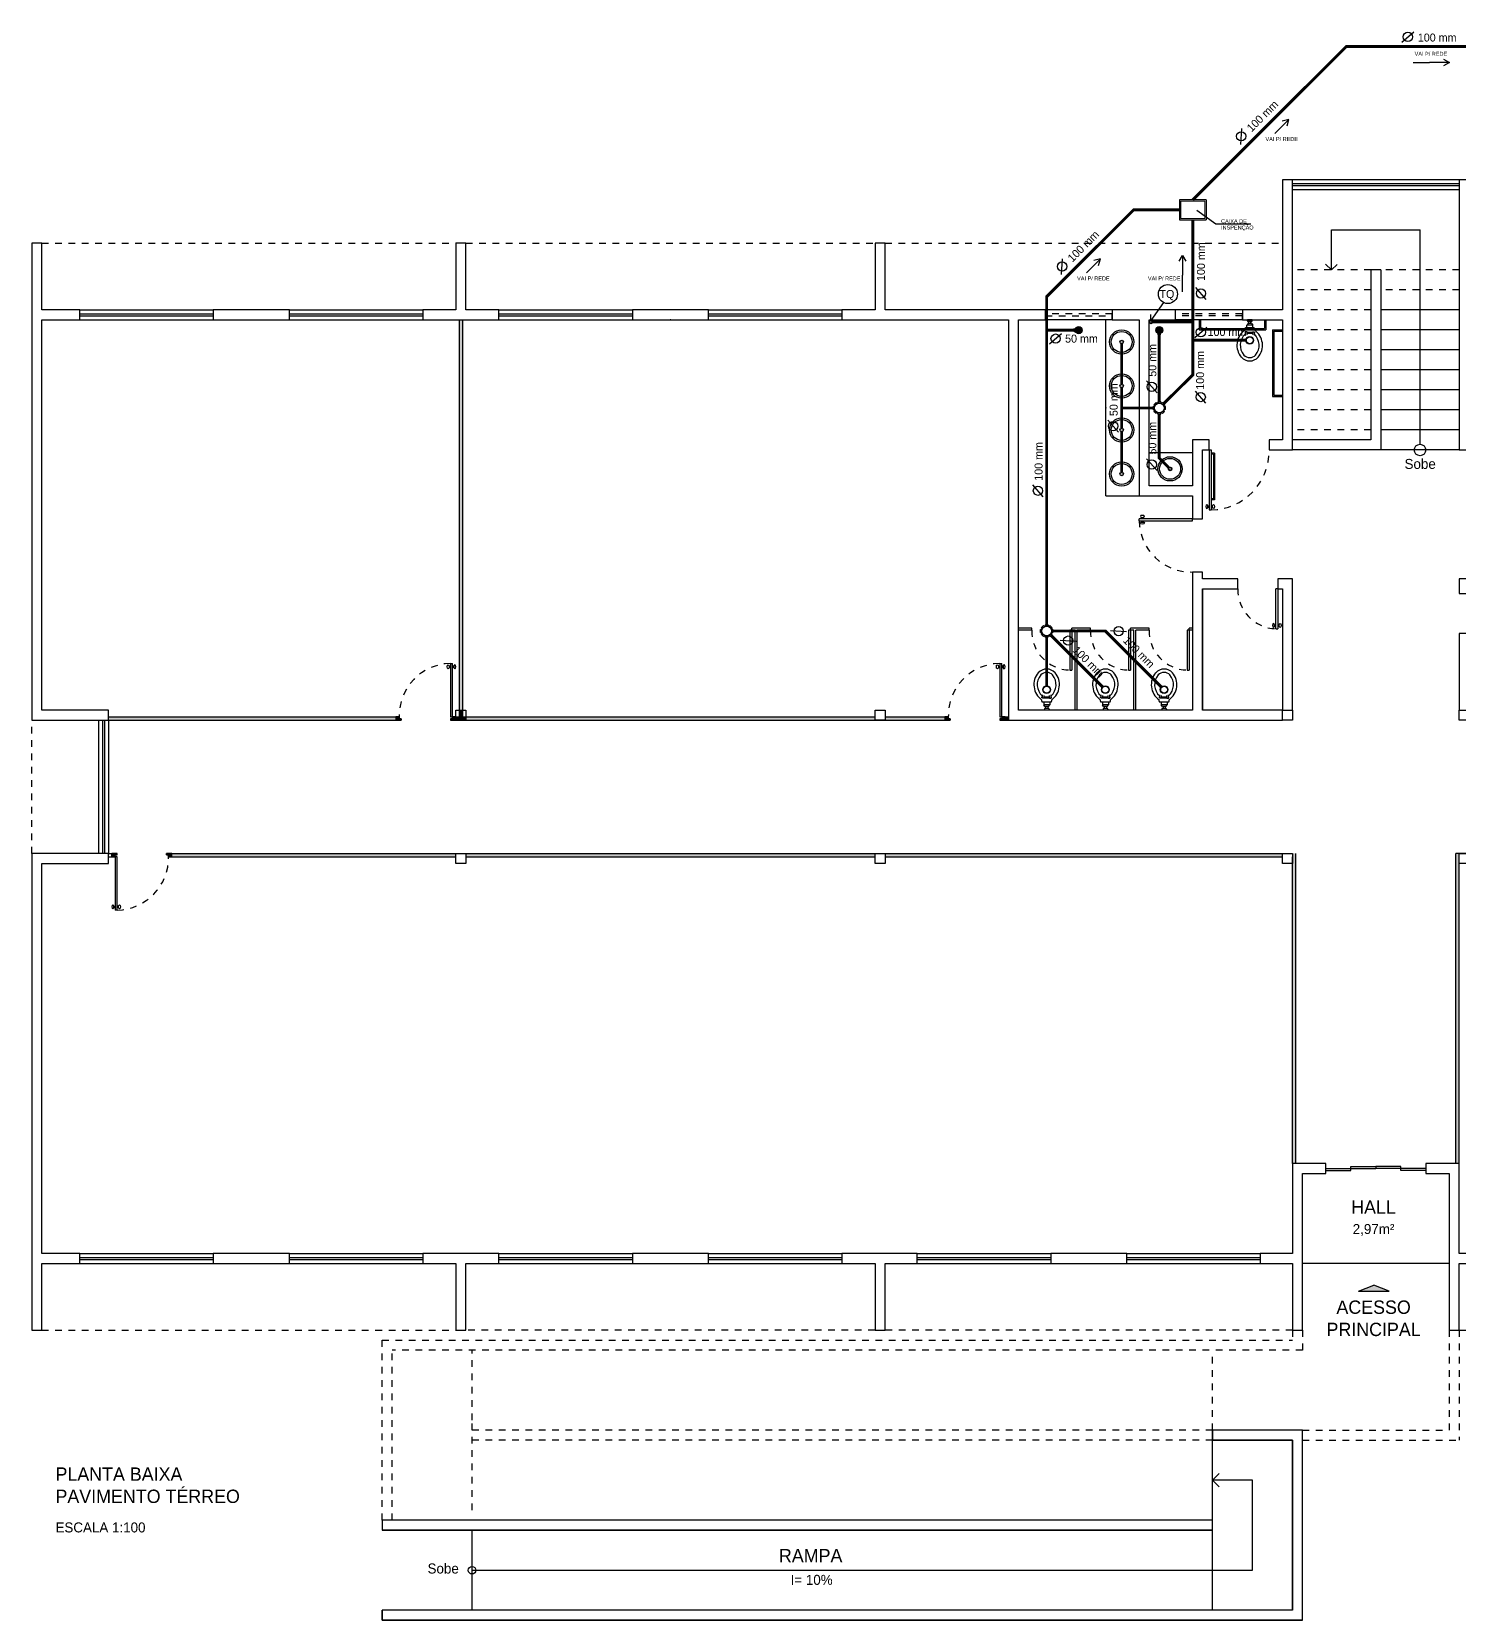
# Model space of a CAD drawing. Header units: millimetres. Extents: x 865.6 to 932.6, y 407.2 to 470.5.
# Drawn here: x 865.61 to 887.01, y 432.9 to 456.72 of the extents above; entities that cross this region are included whole.
import ezdxf

# ---------------------------------------------------------------- set-up
doc = ezdxf.new("R2010")
doc.units = ezdxf.units.MM
doc.linetypes.add('ACAD_ISO03W100', pattern=[30, 12, -18])
doc.layers.get('0').update_dxf_attribs({"color": 5})
for name, color, linetype in [('can01', 1, 'Continuous'), ('can02', 2, 'Continuous'), ('can03', 3, 'Continuous'), ('COTAS-TEXTOS', 1, 'Continuous'), ('ESQUADRIAS', 2, 'Continuous'), ('Fios', 10, 'Continuous'), ('Janela', 2, 'Continuous'), ('Layer1', 204, 'Continuous'), ('pena 01', 1, 'Continuous'), ('pena01', 1, 'Continuous'), ('pena02', 2, 'Continuous'), ('pena03', 3, 'Continuous'), ('pena04', 4, 'Continuous'), ('texto hidro', 1, 'Continuous'), ('TIGRECAD', 1, 'Continuous')]:
    doc.layers.add(name, color=color, linetype=linetype)
doc.layers.add('CANET 01', color=2, linetype='Continuous', lineweight=0)
doc.styles.get("Standard").update_dxf_attribs({"font": 'ERASLGHT.TTF'})

msp = doc.modelspace()

# ---------------------------------------------------------------- hatches: boundary and pattern name
at = {"layer": 'pena02'}
for points in [[(872.073, 446.545), (872.073, 452.395), (872.023, 452.395), (872.023, 446.545)], [(872.123, 446.395), (872.123, 446.445), (872.073, 446.445), (872.073, 446.545), (872.023, 446.545), (872.023, 446.445), (871.973, 446.445), (871.973, 446.395), (872.023, 446.395)], [(878.256, 446.395), (878.256, 446.445), (872.123, 446.445), (872.123, 446.395)], [(879.305, 446.395), (879.305, 446.445), (878.406, 446.445), (878.406, 446.395)], [(880.205, 446.445), (880.205, 446.395), (880.255, 446.395), (880.255, 446.445)], [(878.256, 444.345), (878.256, 444.395), (872.123, 444.395), (872.123, 444.345)], [(884.365, 444.345), (884.365, 444.395), (878.406, 444.395), (878.406, 444.345)], [(884.515, 439.745), (884.565, 439.745), (884.565, 444.395), (884.515, 444.395), (884.515, 444.245)], [(887.015, 444.345), (887.015, 444.395), (886.965, 444.395), (886.965, 439.745), (887.015, 439.745)]]:
    msp.add_hatch(color=0, dxfattribs=at).paths.add_polyline_path(points)
h = msp.add_hatch(color=0, dxfattribs=at)
h.paths.add_polyline_path([(871.973, 444.345), (871.973, 444.395), (867.715, 444.395), (867.715, 444.345)])
h.paths.add_polyline_path([(871.073, 446.395), (871.073, 446.445), (866.765, 446.445), (866.765, 446.395)])
h = msp.add_hatch(dxfattribs=at)
h.set_pattern_fill('LINE', color=0, scale=0.004, angle=45, style=0)
h.set_pattern_definition([(225, (2889.971818, 2387.694245), (0.00898025612, -0.00898025612), [])])
h.paths.add_polyline_path([(871.073, 446.445), (871.073, 446.395), (871.153, 446.395), (871.153, 446.415), (871.123, 446.415), (871.123, 446.445)])
h = msp.add_hatch(dxfattribs=at)
h.set_pattern_fill('LINE', color=0, scale=0.004, angle=45, style=0)
h.set_pattern_definition([(225, (2889.771818, 2387.694245), (0.00898025612, -0.00898025612), [])])
h.paths.add_polyline_path([(871.973, 446.445), (871.973, 446.395), (871.893, 446.395), (871.893, 446.415), (871.923, 446.415), (871.923, 446.445)])
h = msp.add_hatch(dxfattribs=at)
h.set_pattern_fill('LINE', color=0, scale=0.004, angle=45, style=0)
h.set_pattern_definition([(225, (2898.203484, 2387.694245), (0.00898025612, -0.00898025612), [])])
h.paths.add_polyline_path([(879.305, 446.445), (879.305, 446.395), (879.385, 446.395), (879.385, 446.415), (879.355, 446.415), (879.355, 446.445)])
h = msp.add_hatch(dxfattribs=at)
h.set_pattern_fill('LINE', color=0, scale=0.004, angle=45, style=0)
h.set_pattern_definition([(225, (2898.003484, 2387.694245), (0.00898025612, -0.00898025612), [])])
h.paths.add_polyline_path([(880.205, 446.445), (880.205, 446.395), (880.125, 446.395), (880.125, 446.415), (880.155, 446.415), (880.155, 446.445)])
h = msp.add_hatch(dxfattribs=at)
h.set_pattern_fill('LINE', color=0, scale=0.004, angle=45, style=0)
h.set_pattern_definition([(45, (-1150.984457, -1496.90375), (-0.00898025612, 0.00898025612), [])])
h.paths.add_polyline_path([(866.815, 444.345), (866.815, 444.395), (866.895, 444.395), (866.895, 444.375), (866.865, 444.375), (866.865, 444.345)])
h = msp.add_hatch(dxfattribs=at)
h.set_pattern_fill('LINE', color=0, scale=0.004, angle=45, style=0)
h.set_pattern_definition([(45, (-1151.184457, -1496.90375), (-0.00898025612, 0.00898025612), [])])
h.paths.add_polyline_path([(867.715, 444.345), (867.715, 444.395), (867.635, 444.395), (867.635, 444.375), (867.665, 444.375), (867.665, 444.345)])
at = {"layer": 'pena04'}
msp.add_hatch(color=0, dxfattribs=at).paths.add_polyline_path([(885.505, 437.828), (885.735, 437.922), (885.965, 437.828)])
at = {"layer": 'TIGRECAD'}
h = msp.add_hatch(dxfattribs=at)
h.set_pattern_fill('NET3', color=256, scale=0.004, style=0)
h.set_pattern_definition([(180, (1164.370943, 284.739157), (-3e-18, 0.0127), []), (120, (1164.370943, 284.739157), (0.01099852263, 0.00635), []), (60, (1164.370943, 284.739157), (0.01099852263, -0.00635), [])])
h.paths.add_polyline_path([(881.265, 452.242, 1), (881.354, 452.242, 1)])
h = msp.add_hatch(dxfattribs=at)
h.set_pattern_fill('NET3', color=256, scale=0.004, angle=-90, style=0)
h.set_pattern_definition([(270, (1050.020745, 735.303144), (-0.0127, -2e-18), []), (210, (1050.020745, 735.303144), (-0.00635, 0.01099852263), []), (150, (1050.020745, 735.303144), (0.00635, 0.01099852263), [])])
h.paths.add_polyline_path([(882.563, 452.242, 1), (882.474, 452.242, 1)])

# ---------------------------------------------------------------- linework, layer by layer
at = {"color": 0}
msp.add_point((881.715, 451.075), dxfattribs=at)
at = {"layer": 'can01'}
for p, q in [((883.02, 454.195), (885.32, 456.495)), ((888.115, 456.495), (885.32, 456.495)), ((886.324, 456.258), (886.571, 456.258)), ((882.132, 454.045), (880.83, 452.745)), ((882.82, 454.045), (882.132, 454.045)), ((882.866, 452.819), (882.866, 453.066)), ((882.581, 452.657), (882.393, 452.385)), ((882.393, 452.385), (882.393, 452.478)), ((881.669, 446.891), (880.895, 447.665)), ((880.922, 447.73), (881.71, 447.73)), ((880.83, 446.908), (880.83, 447.608))]:
    msp.add_line(p, q, dxfattribs=at)
at = {"layer": 'can01', "const_width": 0.044}
for points in [[(883.02, 454.195), (885.32, 456.495), (888.115, 456.495)], [(880.83, 447.822), (880.83, 452.745), (882.132, 454.045), (882.132, 454.045)], [(882.216, 454.045), (882.132, 454.045), (880.83, 452.745)], [(882.82, 454.045), (882.132, 454.045)], [(882.413, 452.365), (883.02, 452.365)], [(880.839, 452.242), (881.238, 452.242)], [(882.518, 451.167), (882.518, 452.191)], [(881.954, 451.433), (881.954, 452.038)], [(883.02, 452.09), (883.823, 452.09)], [(881.954, 450.773), (881.954, 451.378)], [(881.954, 451.075), (882.427, 451.075)], [(882.661, 450.181), (882.518, 450.324), (882.518, 450.984)], [(881.954, 450.113), (881.954, 450.718)], [(880.83, 446.908), (880.83, 447.639)], [(881.669, 446.891), (880.895, 447.665)], [(882.549, 446.891), (881.71, 447.73), (880.922, 447.73)]]:
    msp.add_lwpolyline(points, dxfattribs=at)
at = {"layer": 'can01'}
for centre, radius in [((882.647, 452.784), 0.143), ((882.394, 452.365), 0.0258), ((882.393, 452.365), 0.02)]:
    msp.add_circle(centre, radius, dxfattribs=at)
at = {"layer": 'can02', "color": 0}
for p, q in [((887.165, 454.495), (887.015, 454.495)), ((887.015, 454.495), (887.015, 450.445)), ((874.619, 452.395), (875.76, 452.395)), ((881.81, 452.545), (880.81, 452.545)), ((881.81, 452.395), (880.81, 452.395)), ((883.766, 452.545), (882.763, 452.545)), ((883.766, 452.395), (882.763, 452.395)), ((887.015, 450.445), (887.365, 450.445)), ((883.165, 448.365), (883.165, 446.545)), ((884.665, 432.895), (884.665, 435.745)), ((883.315, 434.995), (883.415, 435.095)), ((883.915, 434.995), (883.315, 434.995)), ((883.315, 434.995), (883.415, 434.895)), ((883.915, 433.645), (883.915, 434.995)), ((872.215, 433.645), (883.915, 433.645)), ((884.665, 432.895), (870.865, 432.895))]:
    msp.add_line(p, q, dxfattribs=at)
for points in [[(884.515, 450.445), (884.515, 454.495), (884.365, 454.495), (884.365, 452.545), (883.766, 452.545), (883.766, 452.395), (884.365, 452.395), (884.365, 450.595), (884.165, 450.595), (884.165, 450.445)], [(872.619, 452.395), (872.619, 452.545), (872.123, 452.545), (872.123, 453.545), (871.973, 453.545), (871.973, 452.545), (871.477, 452.545), (871.477, 452.395)], [(884.365, 446.395), (884.365, 446.545), (883.165, 446.545), (883.165, 448.365), (883.695, 448.365), (883.695, 448.515), (883.165, 448.515), (883.165, 448.615), (883.015, 448.615), (883.015, 446.545), (880.405, 446.545), (880.405, 452.395), (880.81, 452.395), (880.81, 452.545), (878.406, 452.545), (878.406, 453.545), (878.256, 453.545), (878.256, 452.545), (877.76, 452.545), (877.76, 452.395), (880.255, 452.395), (880.255, 446.395)], [(869.477, 452.395), (869.477, 452.545), (868.335, 452.545), (868.335, 452.395)], [(875.76, 452.395), (875.76, 452.545), (874.619, 452.545), (874.619, 452.395)], [(883.015, 449.755), (883.015, 449.415), (883.165, 449.415), (883.165, 450.445), (883.265, 450.445), (883.265, 450.595), (883.015, 450.595), (883.015, 449.905), (882.365, 449.905), (882.365, 452.395), (882.763, 452.395), (882.763, 452.545), (881.81, 452.545), (881.81, 452.395), (882.215, 452.395), (882.215, 449.755)], [(884.515, 446.545), (884.515, 448.515), (884.295, 448.515), (884.295, 448.365), (884.365, 448.365), (884.365, 446.545)], [(887.165, 448.295), (887.165, 448.365), (887.365, 448.365), (887.365, 448.515), (887.015, 448.515), (887.015, 448.295)], [(887.165, 446.545), (887.165, 447.695), (887.015, 447.695), (887.015, 446.545)], [(884.665, 437.245), (884.665, 439.595), (885.015, 439.595), (885.015, 439.745), (884.515, 439.745), (884.515, 438.395), (884.031, 438.395), (884.031, 438.245), (884.515, 438.245), (884.515, 437.245)], [(887.015, 437.245), (887.015, 438.245), (887.498, 438.245), (887.498, 438.395), (887.015, 438.395), (887.015, 439.745), (886.515, 439.745), (886.515, 439.595), (886.865, 439.595), (886.865, 437.245)], [(869.477, 438.245), (869.477, 438.395), (868.335, 438.395), (868.335, 438.245)], [(872.123, 437.245), (872.123, 438.245), (872.619, 438.245), (872.619, 438.395), (871.477, 438.395), (871.477, 438.245), (871.973, 438.245), (871.973, 437.245)], [(875.76, 438.245), (875.76, 438.395), (874.619, 438.395), (874.619, 438.245)], [(878.406, 437.245), (878.406, 438.245), (878.89, 438.245), (878.89, 438.395), (877.76, 438.395), (877.76, 438.245), (878.256, 438.245), (878.256, 437.245)], [(882.031, 438.245), (882.031, 438.395), (880.89, 438.395), (880.89, 438.245)], [(884.665, 435.745), (883.315, 435.745), (883.315, 435.595), (884.515, 435.595), (884.515, 433.045), (870.865, 433.045), (870.865, 432.895), (884.665, 432.895)], [(883.315, 434.395), (870.865, 434.395), (870.865, 434.245), (883.315, 434.245)]]:
    msp.add_lwpolyline(points, close=True, dxfattribs=at)
for points in [[(865.765, 446.545), (865.765, 452.395), (866.335, 452.395), (866.335, 452.545), (865.765, 452.545), (865.765, 453.545), (865.615, 453.545), (865.615, 446.395), (866.765, 446.395), (866.765, 446.545), (865.765, 446.545)], [(865.615, 444.395), (865.615, 437.245), (865.765, 437.245), (865.765, 438.245), (866.335, 438.245), (866.335, 438.395), (865.765, 438.395), (865.765, 444.245), (865.765, 444.245), (866.765, 444.245), (866.765, 444.395), (865.615, 444.395)]]:
    msp.add_lwpolyline(points, dxfattribs=at)
msp.add_circle((872.215, 433.645), 0.0562, dxfattribs=at)
at = {"layer": 'can03', "color": 0, "ltscale": 0.2}
for p, q in [((884.665, 435.745), (883.315, 435.745)), ((884.515, 435.595), (883.315, 435.595)), ((884.515, 433.045), (884.515, 435.595)), ((883.315, 434.395), (870.865, 434.395)), ((870.865, 434.395), (870.865, 434.245)), ((883.315, 434.245), (883.315, 434.395)), ((883.315, 434.245), (870.865, 434.245)), ((884.515, 433.045), (870.865, 433.045)), ((870.865, 432.895), (870.865, 433.045))]:
    msp.add_line(p, q, dxfattribs=at)
at = {"layer": 'CANET 01'}
for p, q in [((882.84, 454.175), (882.84, 453.915)), ((883.2, 454.175), (882.84, 454.175)), ((883.2, 454.175), (883.2, 453.915)), ((882.84, 453.915), (883.2, 453.915))]:
    msp.add_line(p, q, dxfattribs=at)
at = {"layer": 'ESQUADRIAS', "color": 0}
for p, q in [((880.605, 447.775), (880.405, 447.775)), ((880.605, 447.745), (880.405, 447.745)), ((880.605, 447.745), (880.605, 447.775)), ((881.205, 447.745), (881.175, 447.745)), ((881.205, 447.745), (881.205, 447.775)), ((881.485, 447.775), (881.205, 447.775)), ((881.255, 447.745), (881.205, 447.745)), ((881.255, 446.545), (881.255, 447.745)), ((881.285, 446.545), (881.285, 447.745)), ((881.485, 447.745), (881.285, 447.745)), ((881.485, 447.745), (881.485, 447.775)), ((882.085, 447.745), (882.055, 447.745)), ((882.365, 447.775), (882.085, 447.775)), ((882.085, 447.745), (882.085, 447.775)), ((882.135, 447.745), (882.085, 447.745)), ((882.135, 446.545), (882.135, 447.745)), ((882.165, 446.545), (882.165, 447.745)), ((882.365, 447.745), (882.165, 447.745)), ((882.365, 447.745), (882.365, 447.775)), ((882.965, 447.745), (882.935, 447.745)), ((883.015, 447.775), (882.965, 447.775)), ((882.965, 447.745), (882.965, 447.775)), ((883.015, 447.745), (882.965, 447.745))]:
    msp.add_line(p, q, dxfattribs=at)
at = {"layer": 'Fios', "color": 0}
for p, q in [((881.715, 449.755), (881.715, 452.395)), ((883.909, 452.395), (883.839, 452.395)), ((883.839, 452.38), (883.839, 452.395)), ((883.909, 452.395), (883.839, 452.395)), ((883.909, 452.38), (883.909, 452.395)), ((883.799, 452.245), (883.799, 452.24)), ((883.803, 452.21), (883.803, 452.199)), ((883.809, 452.21), (883.803, 452.21)), ((883.809, 452.199), (883.803, 452.199)), ((883.834, 452.219), (883.809, 452.219)), ((883.809, 452.219), (883.809, 452.166)), ((883.937, 452.275), (883.81, 452.275)), ((883.848, 452.34), (883.829, 452.315)), ((883.919, 452.315), (883.829, 452.315)), ((883.829, 452.275), (883.829, 452.315)), ((883.834, 452.219), (883.834, 452.175)), ((883.834, 452.21), (883.914, 452.21)), ((883.834, 452.199), (883.914, 452.199)), ((883.899, 452.34), (883.848, 452.34)), ((883.899, 452.37), (883.849, 452.37)), ((883.858, 452.34), (883.858, 452.37)), ((883.889, 452.34), (883.889, 452.37)), ((883.899, 452.34), (883.919, 452.315)), ((883.914, 452.219), (883.939, 452.219)), ((883.914, 452.219), (883.914, 452.175)), ((883.919, 452.275), (883.919, 452.315)), ((883.939, 452.219), (883.939, 452.166)), ((883.939, 452.21), (883.945, 452.21)), ((883.939, 452.199), (883.945, 452.199)), ((883.945, 452.21), (883.945, 452.199)), ((883.949, 452.245), (883.949, 452.24)), ((882.365, 450.405), (883.015, 450.405)), ((882.68, 450.162), (882.68, 450.162)), ((881.715, 449.755), (882.215, 449.755)), ((880.755, 446.677), (880.755, 446.7)), ((880.759, 446.73), (880.759, 446.741)), ((880.765, 446.741), (880.759, 446.741)), ((880.765, 446.73), (880.759, 446.73)), ((880.765, 446.722), (880.765, 446.775)), ((880.79, 446.722), (880.765, 446.722)), ((880.893, 446.665), (880.766, 446.665)), ((880.785, 446.665), (880.785, 446.625)), ((880.79, 446.722), (880.79, 446.765)), ((880.79, 446.741), (880.87, 446.741)), ((880.79, 446.73), (880.87, 446.73)), ((880.87, 446.722), (880.87, 446.765)), ((880.87, 446.722), (880.895, 446.722)), ((880.875, 446.665), (880.875, 446.625)), ((880.895, 446.722), (880.895, 446.775)), ((880.895, 446.741), (880.901, 446.741)), ((880.895, 446.73), (880.901, 446.73)), ((880.901, 446.73), (880.901, 446.741)), ((880.905, 446.677), (880.905, 446.7)), ((881.635, 446.677), (881.635, 446.7)), ((881.645, 446.741), (881.639, 446.741)), ((881.639, 446.73), (881.639, 446.741)), ((881.645, 446.73), (881.639, 446.73)), ((881.645, 446.722), (881.645, 446.775)), ((881.67, 446.722), (881.645, 446.722)), ((881.773, 446.665), (881.646, 446.665)), ((881.665, 446.665), (881.665, 446.625)), ((881.67, 446.722), (881.67, 446.765)), ((881.67, 446.741), (881.75, 446.741)), ((881.67, 446.73), (881.75, 446.73)), ((881.75, 446.722), (881.75, 446.765)), ((881.75, 446.722), (881.775, 446.722)), ((881.755, 446.665), (881.755, 446.625)), ((881.775, 446.722), (881.775, 446.775)), ((881.775, 446.741), (881.781, 446.741)), ((881.775, 446.73), (881.781, 446.73)), ((881.781, 446.73), (881.781, 446.741)), ((881.785, 446.677), (881.785, 446.7)), ((882.515, 446.677), (882.515, 446.7)), ((882.519, 446.73), (882.519, 446.741)), ((882.525, 446.741), (882.519, 446.741)), ((882.525, 446.73), (882.519, 446.73)), ((882.525, 446.722), (882.525, 446.775)), ((882.55, 446.722), (882.525, 446.722)), ((882.653, 446.665), (882.526, 446.665)), ((882.545, 446.665), (882.545, 446.625)), ((882.55, 446.722), (882.55, 446.765)), ((882.55, 446.741), (882.63, 446.741)), ((882.55, 446.73), (882.63, 446.73)), ((882.63, 446.722), (882.63, 446.765)), ((882.63, 446.722), (882.655, 446.722)), ((882.635, 446.665), (882.635, 446.625)), ((882.655, 446.722), (882.655, 446.775)), ((882.655, 446.741), (882.661, 446.741)), ((882.655, 446.73), (882.661, 446.73)), ((882.661, 446.73), (882.661, 446.741)), ((882.665, 446.677), (882.665, 446.7)), ((880.804, 446.6), (880.785, 446.625)), ((880.875, 446.625), (880.785, 446.625)), ((880.795, 446.56), (880.795, 446.545)), ((880.855, 446.6), (880.804, 446.6)), ((880.855, 446.57), (880.805, 446.57)), ((880.814, 446.6), (880.814, 446.57)), ((880.845, 446.6), (880.845, 446.57)), ((880.855, 446.6), (880.875, 446.625)), ((880.865, 446.56), (880.865, 446.545)), ((881.684, 446.6), (881.665, 446.625)), ((881.755, 446.625), (881.665, 446.625)), ((881.675, 446.56), (881.675, 446.545)), ((881.735, 446.6), (881.684, 446.6)), ((881.735, 446.57), (881.685, 446.57)), ((881.694, 446.6), (881.694, 446.57)), ((881.725, 446.6), (881.725, 446.57)), ((881.735, 446.6), (881.755, 446.625)), ((881.745, 446.56), (881.745, 446.545)), ((882.635, 446.625), (882.545, 446.625)), ((882.564, 446.6), (882.545, 446.625)), ((882.555, 446.56), (882.555, 446.545)), ((882.615, 446.6), (882.564, 446.6)), ((882.615, 446.57), (882.565, 446.57)), ((882.574, 446.6), (882.574, 446.57)), ((882.605, 446.6), (882.605, 446.57)), ((882.615, 446.6), (882.635, 446.625)), ((882.625, 446.56), (882.625, 446.545))]:
    msp.add_line(p, q, dxfattribs=at)
for centre, radius in [((881.954, 452.065), 0.182), ((881.954, 452.065), 0.157), ((881.954, 451.405), 0.182), ((881.954, 451.405), 0.157), ((881.954, 450.745), 0.182), ((881.954, 450.745), 0.157), ((881.954, 450.085), 0.182), ((881.954, 450.085), 0.157), ((882.68, 450.162), 0.182), ((882.68, 450.162), 0.157)]:
    msp.add_circle(centre, radius, dxfattribs=at)
for centre, radius, start, end in [((883.849, 452.38), 0.01, 180, 270), ((883.899, 452.38), 0.01, 270, 360), ((883.96, 452.015), 0.278, 125.617, 220.0252), ((883.96, 452.015), 0.228, 131.7431, 220.0252), ((883.81, 452.264), 0.0113, 90, 180), ((883.937, 452.264), 0.0113, 360, 90), ((883.787, 452.015), 0.228, 319.9748, 48.04), ((883.787, 452.015), 0.278, 319.9748, 54.383), ((883.874, 451.949), 0.169, 221.9961, 318.0039), ((883.874, 451.949), 0.119, 221.9961, 318.0039), ((880.83, 446.991), 0.169, 41.9961, 138.0039), ((881.71, 446.991), 0.169, 41.9961, 138.0039), ((882.59, 446.991), 0.169, 41.9961, 138.0039), ((880.916, 446.926), 0.278, 139.9748, 234.383), ((880.916, 446.926), 0.228, 139.9748, 228.2569), ((880.83, 446.991), 0.119, 41.9961, 138.0039), ((880.743, 446.926), 0.228, 311.96, 40.0252), ((880.743, 446.926), 0.278, 305.617, 40.0252), ((881.796, 446.926), 0.278, 139.9748, 234.383), ((881.796, 446.926), 0.228, 139.9748, 228.2569), ((881.71, 446.991), 0.119, 41.9961, 138.0039), ((881.623, 446.926), 0.228, 311.96, 40.0252), ((881.623, 446.926), 0.278, 305.617, 40.0252), ((882.676, 446.926), 0.278, 139.9748, 234.383), ((882.676, 446.926), 0.228, 139.9748, 228.2569), ((882.59, 446.991), 0.119, 41.9961, 138.0039), ((882.503, 446.926), 0.228, 311.96, 40.0252), ((882.503, 446.926), 0.278, 305.617, 40.0252), ((880.766, 446.677), 0.0113, 180, 270), ((880.893, 446.677), 0.0113, 270, 0), ((881.646, 446.677), 0.0113, 180, 270), ((881.773, 446.677), 0.0113, 270, 0), ((882.526, 446.677), 0.0113, 180, 270), ((882.653, 446.677), 0.0113, 270, 0), ((880.805, 446.56), 0.01, 90, 180), ((880.855, 446.56), 0.01, 0, 90), ((881.685, 446.56), 0.01, 90, 180), ((881.735, 446.56), 0.01, 0, 90), ((882.565, 446.56), 0.01, 90, 180), ((882.615, 446.56), 0.01, 0, 90)]:
    msp.add_arc(centre, radius, start, end, dxfattribs=at)
at = {"layer": 'Janela', "color": 0}
for p, q in [((883.115, 452.395), (883.115, 452.245)), ((883.135, 452.395), (883.135, 452.265)), ((884.095, 452.395), (884.095, 452.265)), ((884.115, 452.395), (884.115, 452.245)), ((883.115, 452.245), (884.115, 452.245)), ((883.135, 452.265), (884.095, 452.265)), ((884.215, 452.245), (884.365, 452.245)), ((884.215, 452.245), (884.215, 451.245)), ((884.235, 452.225), (884.365, 452.225)), ((884.235, 452.225), (884.235, 451.265)), ((884.215, 451.245), (884.365, 451.245)), ((884.235, 451.265), (884.365, 451.265)), ((883.265, 450.445), (883.265, 449.545)), ((883.265, 450.445), (883.295, 450.445)), ((883.295, 450.445), (883.295, 449.545)), ((883.345, 450.395), (883.295, 450.395)), ((883.33, 450.38), (883.295, 450.38)), ((883.33, 450.38), (883.33, 449.71)), ((883.345, 450.395), (883.345, 449.695)), ((883.265, 449.545), (883.295, 449.545)), ((883.33, 449.71), (883.295, 449.71)), ((883.345, 449.695), (883.295, 449.695)), ((881.175, 447.745), (881.175, 447.145)), ((881.205, 447.745), (881.205, 447.145)), ((882.055, 447.745), (882.055, 447.145)), ((882.085, 447.745), (882.085, 447.145)), ((882.935, 447.745), (882.935, 447.145)), ((882.965, 447.745), (882.965, 447.145)), ((881.175, 447.145), (881.205, 447.145)), ((882.055, 447.145), (882.085, 447.145)), ((882.935, 447.145), (882.965, 447.145)), ((885.015, 439.67), (885.765, 439.67)), ((885.015, 439.64), (885.39, 439.64)), ((885.39, 439.7), (885.765, 439.7)), ((885.39, 439.64), (885.39, 439.7)), ((885.765, 439.7), (885.765, 439.67)), ((885.765, 439.7), (885.765, 439.67)), ((886.14, 439.7), (885.765, 439.7)), ((886.515, 439.67), (885.765, 439.67)), ((886.14, 439.64), (886.14, 439.7)), ((886.515, 439.64), (886.14, 439.64))]:
    msp.add_line(p, q, dxfattribs=at)
at = {"layer": 'Layer1', "color": 3}
msp.add_line((883.315, 435.595), (883.315, 435.745), dxfattribs=at)
at = {"layer": 'pena 01', "color": 0, "linetype": 'ACAD_ISO03W100', "ltscale": 0.005}
for p, q in [((865.765, 453.545), (871.973, 453.545)), ((872.123, 453.545), (878.256, 453.545)), ((878.406, 453.545), (884.365, 453.545)), ((885.69, 453.145), (884.515, 453.145)), ((887.015, 453.145), (885.84, 453.145)), ((885.69, 452.845), (884.515, 452.845)), ((887.015, 452.845), (885.84, 452.845)), ((880.81, 452.395), (880.81, 452.545)), ((881.81, 452.485), (880.81, 452.485)), ((880.81, 452.455), (881.81, 452.455)), ((881.81, 452.395), (881.81, 452.545)), ((882.763, 452.395), (882.763, 452.545)), ((883.763, 452.485), (882.763, 452.485)), ((883.763, 452.455), (882.763, 452.455)), ((883.766, 452.395), (883.766, 452.545)), ((885.69, 452.545), (884.515, 452.545)), ((885.69, 452.245), (884.515, 452.245)), ((885.69, 451.945), (884.515, 451.945)), ((885.69, 451.645), (884.515, 451.645)), ((885.69, 451.345), (884.515, 451.345)), ((885.69, 451.045), (884.515, 451.045)), ((885.69, 450.745), (884.515, 450.745)), ((865.615, 444.395), (865.615, 446.395)), ((865.765, 437.245), (871.973, 437.245)), ((878.256, 437.245), (872.123, 437.245)), ((884.515, 437.245), (878.406, 437.245)), ((884.515, 437.245), (884.515, 437.095)), ((884.665, 437.245), (884.665, 436.945)), ((886.865, 437.245), (886.865, 435.745)), ((887.015, 437.245), (887.015, 435.595)), ((887.015, 437.245), (893.123, 437.245)), ((870.865, 437.095), (884.515, 437.095)), ((870.865, 434.395), (870.865, 437.095)), ((884.665, 436.945), (871.015, 436.945)), ((871.015, 434.395), (871.015, 436.945)), ((872.215, 435.895), (872.215, 436.945)), ((883.315, 435.745), (883.315, 436.945)), ((872.215, 435.745), (872.215, 435.895)), ((883.315, 435.745), (872.215, 435.745)), ((872.215, 434.545), (872.215, 435.745)), ((884.665, 435.745), (886.865, 435.745)), ((883.315, 435.595), (872.215, 435.595)), ((884.665, 435.595), (887.015, 435.595))]:
    msp.add_line(p, q, dxfattribs=at)
at = {"layer": 'pena 01', "color": 0, "ltscale": 0.005}
for p, q in [((883.315, 434.395), (883.315, 435.595)), ((872.215, 433.045), (872.215, 434.245)), ((883.315, 433.045), (883.315, 434.245))]:
    msp.add_line(p, q, dxfattribs=at)
at = {"layer": 'pena 01', "color": 0, "linetype": 'ACAD_ISO03W100', "ltscale": 0.005}
for centre, radius, start, end in [((883.28, 450.43), 0.885, 270.971, 0.971), ((883, 449.4), 0.785, 181.0947, 271.0947), ((884.28, 448.35), 0.585, 178.5312, 268.5312), ((881.19, 447.73), 0.585, 178.5312, 268.5312), ((882.07, 447.73), 0.585, 178.5312, 268.5312), ((882.95, 447.73), 0.585, 178.5312, 268.5312), ((871.908, 446.46), 0.785, 91.0947, 181.0947), ((880.14, 446.46), 0.785, 91.0947, 181.0947), ((866.88, 444.33), 0.785, 271.0947, 1.0947)]:
    msp.add_arc(centre, radius, start, end, dxfattribs=at)
at = {"layer": 'pena01', "color": 0}
for p, q in [((887.015, 454.495), (884.515, 454.495)), ((887.015, 454.345), (884.515, 454.345)), ((866.335, 452.545), (868.335, 452.545)), ((866.335, 452.395), (868.335, 452.395)), ((869.477, 452.545), (871.477, 452.545)), ((869.477, 452.395), (871.477, 452.395)), ((872.619, 452.545), (874.619, 452.545)), ((872.619, 452.395), (874.619, 452.395)), ((875.76, 452.545), (877.76, 452.545)), ((875.76, 452.395), (877.76, 452.395)), ((887.015, 452.545), (885.84, 452.545)), ((887.015, 452.245), (885.84, 452.245)), ((887.015, 451.945), (885.84, 451.945)), ((887.015, 451.645), (885.84, 451.645)), ((887.015, 451.345), (885.84, 451.345)), ((887.015, 451.045), (885.84, 451.045)), ((887.015, 450.745), (885.84, 450.745)), ((887.015, 450.445), (885.84, 450.445)), ((866.615, 446.395), (866.615, 444.395)), ((866.615, 446.395), (866.615, 444.395)), ((866.765, 446.395), (866.765, 444.395)), ((866.335, 438.395), (868.335, 438.395)), ((869.477, 438.395), (871.477, 438.395)), ((872.619, 438.395), (874.619, 438.395)), ((875.76, 438.395), (877.76, 438.395)), ((878.89, 438.395), (880.89, 438.395)), ((882.031, 438.395), (884.031, 438.395)), ((866.335, 438.245), (868.335, 438.245)), ((869.477, 438.245), (871.477, 438.245)), ((872.619, 438.245), (874.619, 438.245)), ((875.76, 438.245), (877.76, 438.245)), ((878.89, 438.245), (880.89, 438.245)), ((882.031, 438.245), (884.031, 438.245)), ((886.865, 438.245), (884.665, 438.245))]:
    msp.add_line(p, q, dxfattribs=at)
at = {"layer": 'pena02', "color": 0}
for p, q in [((887.015, 454.435), (884.515, 454.435)), ((887.015, 454.405), (884.515, 454.405)), ((885.102, 453.145), (885.102, 453.745)), ((885.102, 453.745), (886.427, 453.745)), ((886.427, 450.531), (886.427, 453.745)), ((885.011, 453.232), (885.102, 453.145)), ((885.183, 453.226), (885.102, 453.145)), ((885.69, 453.145), (885.69, 450.595)), ((885.84, 453.145), (885.69, 453.145)), ((885.84, 453.145), (885.84, 450.445)), ((866.335, 452.485), (868.335, 452.485)), ((866.335, 452.455), (868.335, 452.455)), ((869.477, 452.485), (871.477, 452.485)), ((869.477, 452.455), (871.477, 452.455)), ((872.023, 452.395), (872.023, 446.445)), ((872.073, 452.395), (872.073, 446.445)), ((872.619, 452.485), (874.619, 452.485)), ((872.619, 452.455), (874.619, 452.455)), ((875.76, 452.485), (877.76, 452.485)), ((875.76, 452.455), (877.76, 452.455)), ((885.69, 450.595), (884.515, 450.595)), ((885.84, 450.445), (884.515, 450.445)), ((883.244, 449.605), (883.265, 449.605)), ((883.244, 449.585), (883.265, 449.585)), ((883.315, 449.605), (883.295, 449.605)), ((883.315, 449.585), (883.295, 449.585)), ((882.215, 449.385), (882.215, 449.415)), ((883.015, 449.415), (882.215, 449.415)), ((882.215, 449.385), (883.015, 449.385)), ((882.255, 449.436), (882.255, 449.415)), ((882.255, 449.364), (882.255, 449.385)), ((882.275, 449.436), (882.275, 449.415)), ((882.275, 449.364), (882.275, 449.385)), ((883.015, 449.385), (883.015, 449.415)), ((884.295, 448.365), (884.265, 448.365)), ((884.265, 447.765), (884.265, 448.365)), ((884.295, 448.365), (884.295, 447.765)), ((884.244, 447.825), (884.265, 447.825)), ((884.244, 447.805), (884.265, 447.805)), ((884.265, 447.765), (884.295, 447.765)), ((884.315, 447.825), (884.295, 447.825)), ((884.315, 447.805), (884.295, 447.805)), ((871.872, 447.205), (871.893, 447.205)), ((871.872, 447.185), (871.893, 447.185)), ((871.893, 447.245), (871.923, 447.245)), ((871.893, 447.245), (871.893, 446.445)), ((871.923, 446.445), (871.923, 447.245)), ((871.944, 447.205), (871.923, 447.205)), ((871.944, 447.185), (871.923, 447.185)), ((880.104, 447.205), (880.125, 447.205)), ((880.104, 447.185), (880.125, 447.185)), ((880.125, 447.245), (880.125, 446.445)), ((880.125, 447.245), (880.155, 447.245)), ((880.155, 446.445), (880.155, 447.245)), ((880.175, 447.205), (880.155, 447.205)), ((880.175, 447.185), (880.155, 447.185)), ((866.765, 446.445), (871.073, 446.445)), ((871.073, 446.445), (871.073, 446.395)), ((871.123, 446.445), (871.073, 446.445)), ((871.123, 446.445), (871.123, 446.415)), ((871.893, 446.445), (871.923, 446.445)), ((871.893, 446.445), (872.023, 446.445)), ((871.923, 446.445), (871.923, 446.395)), ((871.923, 446.445), (871.923, 446.415)), ((871.973, 446.445), (871.923, 446.445)), ((872.073, 446.445), (878.256, 446.445)), ((878.406, 446.445), (879.305, 446.445)), ((879.355, 446.445), (879.305, 446.445)), ((879.305, 446.445), (879.305, 446.395)), ((879.355, 446.445), (879.355, 446.415)), ((880.125, 446.445), (880.205, 446.445)), ((880.125, 446.445), (880.155, 446.445)), ((880.205, 446.445), (880.155, 446.445)), ((880.155, 446.445), (880.155, 446.415)), ((880.155, 446.445), (880.155, 446.395)), ((880.205, 446.445), (880.205, 446.395)), ((880.205, 446.445), (880.255, 446.445)), ((866.675, 446.395), (866.675, 444.395)), ((866.705, 446.395), (866.705, 444.395)), ((866.765, 446.395), (871.073, 446.395)), ((871.073, 446.395), (871.153, 446.395)), ((871.153, 446.415), (871.123, 446.415)), ((871.153, 446.415), (871.153, 446.395)), ((871.893, 446.415), (871.893, 446.395)), ((871.923, 446.415), (871.893, 446.415)), ((871.893, 446.395), (872.023, 446.395)), ((872.023, 446.395), (879.305, 446.395)), ((879.305, 446.395), (879.385, 446.395)), ((879.385, 446.415), (879.355, 446.415)), ((879.385, 446.415), (879.385, 446.395)), ((880.155, 446.415), (880.125, 446.415)), ((880.125, 446.415), (880.125, 446.395)), ((880.125, 446.395), (880.205, 446.395)), ((880.205, 446.395), (880.255, 446.395)), ((866.765, 444.395), (866.815, 444.395)), ((866.765, 444.345), (866.815, 444.345)), ((866.895, 444.395), (866.815, 444.395)), ((866.815, 444.345), (866.815, 444.395)), ((866.895, 444.345), (866.815, 444.345)), ((866.815, 444.345), (866.865, 444.345)), ((866.865, 444.375), (866.895, 444.375)), ((866.865, 444.345), (866.865, 444.375)), ((866.865, 444.345), (866.865, 444.375)), ((866.895, 444.345), (866.865, 444.345)), ((866.865, 444.345), (866.865, 443.545)), ((866.895, 444.375), (866.895, 444.395)), ((866.895, 443.545), (866.895, 444.345)), ((867.715, 444.395), (867.635, 444.395)), ((867.635, 444.375), (867.635, 444.395)), ((867.635, 444.375), (867.665, 444.375)), ((867.665, 444.345), (867.665, 444.375)), ((867.665, 444.345), (867.715, 444.345)), ((867.715, 444.395), (871.973, 444.395)), ((867.715, 444.345), (867.715, 444.395)), ((867.715, 444.345), (871.973, 444.345)), ((872.123, 444.395), (878.256, 444.395)), ((872.123, 444.345), (878.256, 444.345)), ((878.406, 444.395), (884.365, 444.395)), ((878.406, 444.345), (884.365, 444.345)), ((884.515, 439.745), (884.515, 444.345)), ((884.565, 439.745), (884.565, 444.395)), ((893.123, 444.395), (886.965, 444.395)), ((886.965, 439.745), (886.965, 444.395)), ((887.015, 439.745), (887.015, 444.345)), ((866.844, 443.605), (866.865, 443.605)), ((866.844, 443.585), (866.865, 443.585)), ((866.915, 443.605), (866.895, 443.605)), ((866.915, 443.585), (866.895, 443.585)), ((866.895, 443.545), (866.865, 443.545)), ((886.515, 439.67), (886.515, 439.64)), ((866.335, 438.335), (868.335, 438.335)), ((869.477, 438.335), (871.477, 438.335)), ((872.619, 438.335), (874.619, 438.335)), ((875.76, 438.335), (877.76, 438.335)), ((878.89, 438.335), (880.89, 438.335)), ((882.031, 438.335), (884.031, 438.335)), ((866.335, 438.305), (868.335, 438.305)), ((869.477, 438.305), (871.477, 438.305)), ((872.619, 438.305), (874.619, 438.305)), ((875.76, 438.305), (877.76, 438.305)), ((878.89, 438.305), (880.89, 438.305)), ((882.031, 438.305), (884.031, 438.305))]:
    msp.add_line(p, q, dxfattribs=at)
msp.add_circle((886.427, 450.445), 0.0858, dxfattribs=at)
at = {"layer": 'pena02', "color": 0, "extrusion": (0, 0, -1)}
for centre, major_axis in [((883.23, 449.595), (0, -0.03)), ((882.265, 449.45), (-0.03, 0)), ((884.23, 447.815), (0, -0.03)), ((871.958, 447.195), (0, 0.03)), ((880.19, 447.195), (0, 0.03)), ((866.83, 443.595), (0, -0.03))]:
    msp.add_ellipse(centre, major_axis=major_axis, ratio=0.5, dxfattribs=at)
at = {"layer": 'pena02', "color": 0}
for centre, major_axis in [((883.33, 449.595), (0, -0.03)), ((882.265, 449.35), (-0.03, 0)), ((884.33, 447.815), (0, -0.03)), ((871.858, 447.195), (0, 0.03)), ((880.09, 447.195), (0, 0.03)), ((866.93, 443.595), (0, -0.03))]:
    msp.add_ellipse(centre, major_axis=major_axis, ratio=0.5, dxfattribs=at)
at = {"layer": 'pena03', "color": 0}
msp.add_point((875.19, 452.395), dxfattribs=at)
at = {"layer": 'pena04', "color": 0, "ltscale": 0.2}
for p, q in [((885.505, 437.828), (885.735, 437.922)), ((885.965, 437.828), (885.735, 437.922)), ((885.505, 437.828), (885.965, 437.828))]:
    msp.add_line(p, q, dxfattribs=at)
at = {"layer": 'pena04', "color": 0}
for points in [[(871.973, 446.395), (871.973, 446.545), (872.123, 446.545), (872.123, 446.395)], [(878.256, 446.395), (878.256, 446.545), (878.406, 446.545), (878.406, 446.395)], [(884.365, 446.395), (884.365, 446.545), (884.515, 446.545), (884.515, 446.395)], [(887.015, 446.395), (887.015, 446.545), (887.165, 446.545), (887.165, 446.395)], [(871.973, 444.245), (871.973, 444.395), (872.123, 444.395), (872.123, 444.245)], [(878.256, 444.245), (878.256, 444.395), (878.406, 444.395), (878.406, 444.245)], [(884.365, 444.245), (884.365, 444.395), (884.515, 444.395), (884.515, 444.245)], [(887.015, 444.245), (887.015, 444.395), (887.165, 444.395), (887.165, 444.245)]]:
    msp.add_lwpolyline(points, close=True, dxfattribs=at)
at = {"layer": 'TIGRECAD'}
for p, q in [((886.153, 456.56), (886.333, 456.717)), ((886.868, 456.258), (886.571, 456.258)), ((886.781, 456.308), (886.868, 456.258)), ((886.868, 456.258), (886.781, 456.208)), ((883.738, 455.028), (883.754, 455.267)), ((884.458, 455.401), (884.248, 455.191)), ((884.458, 455.401), (884.362, 455.375)), ((884.433, 455.304), (884.458, 455.401)), ((882.82, 454.195), (882.82, 453.895)), ((883.22, 454.195), (882.82, 454.195)), ((883.22, 454.195), (883.22, 453.895)), ((882.82, 453.895), (883.22, 453.895)), ((883.368, 453.83), (883.082, 454.035)), ((883.892, 453.83), (883.368, 453.83)), ((882.816, 453.276), (882.866, 453.363)), ((882.866, 453.363), (882.866, 453.066)), ((882.866, 453.363), (882.916, 453.276)), ((881.053, 453.076), (881.069, 453.314)), ((881.635, 453.311), (881.425, 453.101)), ((881.635, 453.311), (881.538, 453.285)), ((881.609, 453.214), (881.635, 453.311)), ((883.223, 452.702), (883.065, 452.882)), ((880.872, 452.036), (881.052, 452.193)), ((881.238, 452.224), (881.238, 452.26)), ((881.242, 452.26), (881.238, 452.26)), ((881.242, 452.223), (881.238, 452.224)), ((881.242, 452.223), (881.242, 452.26)), ((881.242, 452.26), (881.26, 452.26)), ((881.242, 452.223), (881.26, 452.223)), ((882.499, 452.174), (882.499, 452.192)), ((882.537, 452.174), (882.499, 452.174)), ((882.499, 452.174), (882.5, 452.17)), ((882.536, 452.17), (882.5, 452.17)), ((882.518, 452.191), (882.518, 451.393)), ((882.518, 452.17), (882.518, 451.393)), ((882.537, 452.174), (882.536, 452.17)), ((882.537, 452.174), (882.537, 452.192)), ((883.051, 452.13), (883.231, 452.288)), ((882.485, 451.301), (882.328, 451.481)), ((883.218, 451.147), (883.061, 451.327)), ((882.427, 451.053), (882.427, 451.098)), ((882.427, 451.098), (882.446, 451.098)), ((882.427, 451.053), (882.427, 451.098)), ((882.427, 451.098), (882.446, 451.098)), ((882.427, 451.053), (882.446, 451.053)), ((882.469, 451.156), (882.437, 451.124)), ((882.437, 451.124), (882.451, 451.11)), ((882.438, 451.026), (882.469, 450.995)), ((882.439, 451.024), (882.452, 451.038)), ((882.469, 451.156), (882.483, 451.142)), ((882.469, 451.156), (882.483, 451.142)), ((882.469, 450.995), (882.483, 451.009)), ((882.541, 451.167), (882.496, 451.167)), ((882.496, 451.167), (882.496, 451.147)), ((882.541, 451.167), (882.496, 451.167)), ((882.496, 451.167), (882.496, 451.147)), ((882.496, 450.984), (882.496, 451.003)), ((882.496, 450.984), (882.541, 450.984)), ((882.541, 451.167), (882.541, 451.147)), ((882.541, 451.167), (882.541, 451.147)), ((882.541, 450.984), (882.541, 451.003)), ((882.564, 450.993), (882.551, 451.007)), ((882.567, 451.156), (882.553, 451.142)), ((882.597, 451.024), (882.564, 450.993)), ((882.599, 451.124), (882.567, 451.156)), ((882.597, 451.024), (882.584, 451.038)), ((882.599, 451.124), (882.585, 451.11)), ((882.61, 451.098), (882.59, 451.098)), ((882.61, 451.098), (882.59, 451.098)), ((882.61, 451.053), (882.59, 451.053)), ((882.61, 451.053), (882.59, 451.053)), ((882.61, 451.053), (882.61, 451.098)), ((882.61, 451.053), (882.61, 451.098)), ((881.905, 450.712), (881.748, 450.891)), ((882.485, 450.135), (882.328, 450.314)), ((880.779, 449.743), (880.622, 449.923)), ((880.739, 447.708), (880.739, 447.753)), ((880.739, 447.753), (880.758, 447.753)), ((880.739, 447.708), (880.739, 447.753)), ((880.739, 447.753), (880.758, 447.753)), ((880.739, 447.708), (880.758, 447.708)), ((880.739, 447.708), (880.758, 447.708)), ((880.749, 447.779), (880.781, 447.811)), ((880.749, 447.779), (880.763, 447.765)), ((880.751, 447.679), (880.764, 447.693)), ((880.751, 447.679), (880.784, 447.648)), ((880.781, 447.811), (880.795, 447.797)), ((880.784, 447.648), (880.797, 447.662)), ((880.808, 447.822), (880.853, 447.822)), ((880.808, 447.822), (880.808, 447.802)), ((880.808, 447.822), (880.853, 447.822)), ((880.808, 447.822), (880.808, 447.802)), ((880.808, 447.639), (880.808, 447.658)), ((880.853, 447.639), (880.808, 447.639)), ((880.853, 447.822), (880.853, 447.802)), ((880.853, 447.822), (880.853, 447.802)), ((880.853, 447.639), (880.853, 447.658)), ((880.879, 447.811), (880.865, 447.797)), ((880.879, 447.65), (880.865, 447.663)), ((880.879, 447.811), (880.911, 447.779)), ((880.91, 447.681), (880.879, 447.65)), ((880.91, 447.681), (880.896, 447.694)), ((880.911, 447.779), (880.897, 447.765)), ((880.922, 447.753), (880.902, 447.753)), ((880.922, 447.708), (880.902, 447.708)), ((880.922, 447.753), (880.922, 447.708)), ((881.788, 447.738), (882.026, 447.722)), ((881.032, 447.594), (881.271, 447.578))]:
    msp.add_line(p, q, dxfattribs=at)
at = {"layer": 'TIGRECAD', "const_width": 0.044}
msp.add_lwpolyline([(882.583, 451.14), (883.02, 451.57), (883.02, 453.895)], dxfattribs=at)
at = {"layer": 'TIGRECAD'}
for centre, radius in [((886.245, 456.64), 0.0695), ((883.746, 455.149), 0.0695), ((881.061, 453.197), 0.0695), ((883.143, 452.793), 0.0695), ((880.964, 452.115), 0.0695), ((881.31, 452.242), 0.053), ((881.31, 452.242), 0.0505), ((881.31, 452.242), 0.0445), ((882.518, 452.242), 0.053), ((882.518, 452.242), 0.0505), ((882.518, 452.242), 0.0445), ((883.142, 452.21), 0.0695), ((883.874, 452.09), 0.0577), ((883.874, 452.09), 0.0532), ((883.874, 452.09), 0.051), ((881.954, 452.065), 0.0274), ((881.954, 452.065), 0.0256), ((881.954, 452.065), 0.0228), ((881.954, 452.065), 0.0228), ((881.954, 451.405), 0.0274), ((881.954, 451.405), 0.0256), ((881.954, 451.405), 0.0228), ((881.954, 451.405), 0.0228), ((882.405, 451.393), 0.0695), ((883.139, 451.239), 0.0695), ((882.518, 451.075), 0.0755), ((882.518, 451.075), 0.0735), ((881.825, 450.803), 0.0695), ((881.954, 450.745), 0.0274), ((881.954, 450.745), 0.0256), ((881.954, 450.745), 0.0228), ((881.954, 450.745), 0.0228), ((882.405, 450.226), 0.0695), ((881.954, 450.085), 0.0274), ((881.954, 450.085), 0.0256), ((881.954, 450.085), 0.0228), ((881.954, 450.085), 0.0228), ((882.68, 450.162), 0.0274), ((882.68, 450.162), 0.0256), ((882.68, 450.162), 0.0228), ((882.68, 450.162), 0.0228), ((880.699, 449.834), 0.0695), ((880.83, 447.73), 0.0755), ((880.83, 447.73), 0.0735), ((881.153, 447.586), 0.0695), ((881.909, 447.729), 0.0695), ((880.83, 446.85), 0.0577), ((880.83, 446.85), 0.0532), ((880.83, 446.85), 0.051), ((881.71, 446.85), 0.0577), ((881.71, 446.85), 0.0532), ((881.71, 446.85), 0.051), ((882.59, 446.85), 0.0577), ((882.59, 446.85), 0.0532), ((882.59, 446.85), 0.051)]:
    msp.add_circle(centre, radius, dxfattribs=at)

# ---------------------------------------------------------------- texts
at = {"layer": 'COTAS-TEXTOS', "color": 1}
for s, p in [('VAI P/ REDE ', (886.346, 456.356)), ('VAI P/ REDE ', (884.11, 455.078)), ('CAIXA DE', (883.444, 453.846)), ('INSPENÇÃO', (883.444, 453.751)), ('VAI P/ REDE ', (881.286, 452.988)), ('VAI P/ REDE ', (882.347, 452.988))]:
    msp.add_text(s, height=0.06, dxfattribs=at).set_placement(p)
at = {"layer": 'pena02', "color": 0, "char_height": 0.2, "width": 11.6204, "attachment_point": 1}
for s, insert in [('{\\fEras Demi ITC|b0|i0|c0|p34;\\H0.75x;Sobe}', (886.195, 450.311)), ('{\\fEras Demi ITC|b0|i0|c0|p34;HALL}', (885.395, 439.19)), ('{\\fEras Demi ITC|b0|i0|c0|p34;\\H0.75x;2,97m²}', (885.418, 438.837)), ('{\\fEras Demi ITC|b0|i0|c0|p34;  ACESSO\\PPRINCIPAL}', (885.025, 437.69)), ('{\\fEras Demi ITC|b0|i0|c0|p34;PLANTA BAIXA\\PPAVIMENTO TÉRREO}', (865.97, 435.187)), ('{\\fEras Demi ITC|b0|i0|c0|p34;\\H0.75x;ESCALA 1:100}', (865.97, 434.362)), ('{\\fEras Demi ITC|b0|i0|c0|p34;RAMPA}', (876.816, 433.964)), ('{\\fEras Demi ITC|b0|i0|c0|p34;\\H0.75x;Sobe}', (871.548, 433.746)), ('{\\fEras Demi ITC|b0|i0|c0|p34;\\H0.75x;I= 10%}', (876.991, 433.576))]:
    msp.add_mtext(s, dxfattribs=dict(at, insert=insert))
at = {"layer": 'texto hidro', "char_height": 0.12, "width": 11.6204, "attachment_point": 1}
for s, insert in [('{\\fEras Demi ITC|b0|i0|c0|p34;100 mm}', (886.394, 456.69)), ('{\\fEras Demi ITC|b0|i0|c0|p34;TQ}', (882.521, 452.844)), ('{\\fEras Demi ITC|b0|i0|c0|p34;50 mm}', (881.106, 452.175)), ('{\\fEras Demi ITC|b0|i0|c0|p34;100 mm}', (883.242, 452.275))]:
    msp.add_mtext(s, dxfattribs=dict(at, insert=insert))
for s, insert, rotation in [('{\\fEras Demi ITC|b0|i0|c0|p34;100 mm}', (883.817, 455.291), 44.8108), ('{\\fEras Demi ITC|b0|i0|c0|p34;100 mm}', (881.131, 453.339), 44.8108), ('{\\fEras Demi ITC|b0|i0|c0|p34;100 mm}', (883.083, 452.98), 90), ('{\\fEras Demi ITC|b0|i0|c0|p34;50 mm}', (882.354, 451.544), 90), ('{\\fEras Demi ITC|b0|i0|c0|p34;100 mm}', (883.07, 451.349), 90), ('{\\fEras Demi ITC|b0|i0|c0|p34;50 mm}', (881.774, 450.954), 90), ('{\\fEras Demi ITC|b0|i0|c0|p34;50 mm}', (882.354, 450.377), 90), ('{\\fEras Demi ITC|b0|i0|c0|p34;100 mm}', (880.648, 449.984), 90), ('{\\fEras Demi ITC|b0|i0|c0|p34;100 mm}', (882.051, 447.66), 315), ('{\\fEras Demi ITC|b0|i0|c0|p34;100 mm}', (881.295, 447.516), 315)]:
    msp.add_mtext(s, dxfattribs=dict(at, insert=insert, rotation=rotation))

doc.saveas('drawing.dxf')
